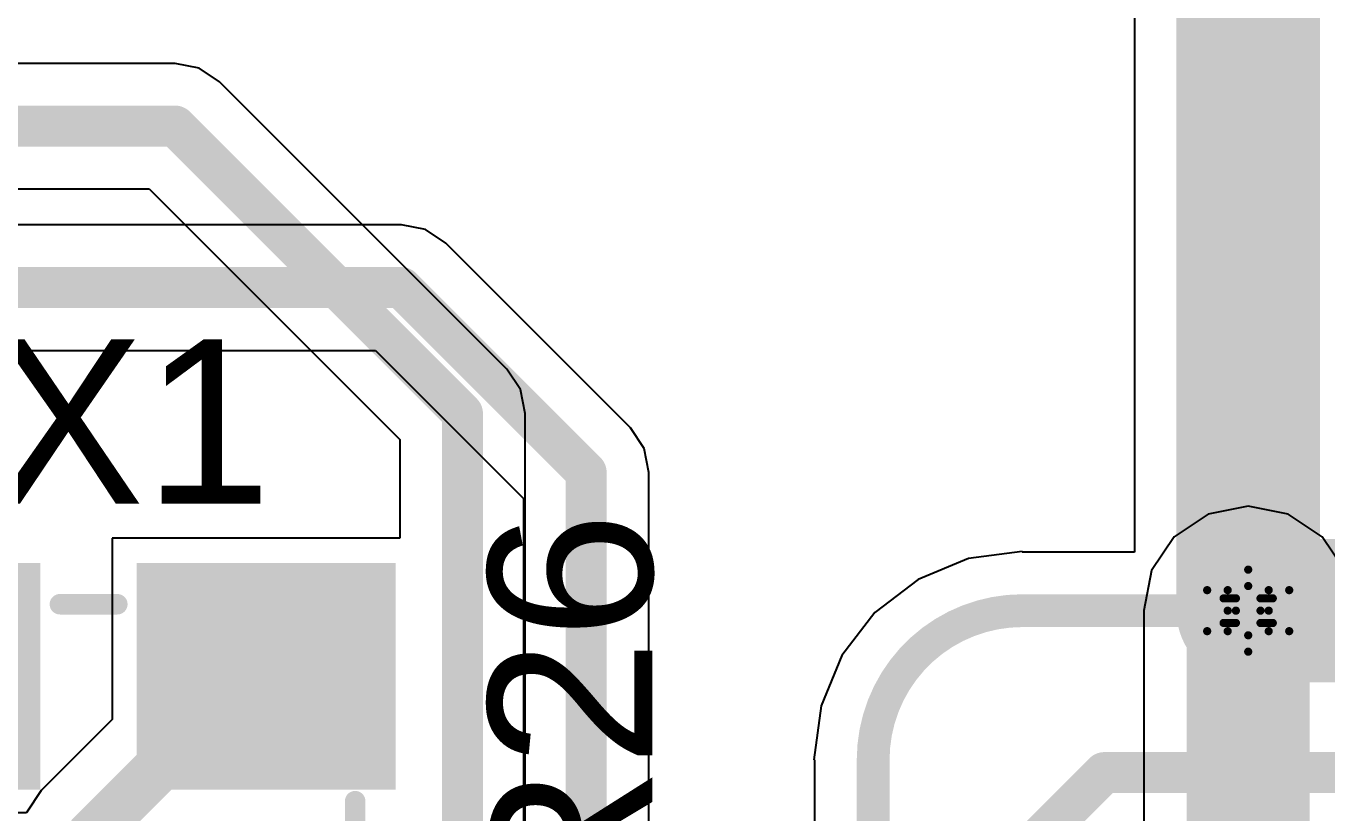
# Model space of a CAD drawing. Header units: inches. Extents: x -18 to 237, y -41 to 211.
# Drawn here: x 18.59 to 26.65, y 63.38 to 68.26 of the extents above; entities that cross this region are included whole.
import ezdxf

# ---------------------------------------------------------------- set-up
doc = ezdxf.new("R2010")
doc.units = ezdxf.units.IN
for name, color, linetype in [('Bottom Layer', 5, 'Continuous'), ('Bottom Solder', 6, 'Continuous'), ('Drill Drawing', 1, 'Continuous'), ('Top Layer', 1, 'Continuous'), ('Top Overlay', 2, 'Continuous'), ('Top Paste', 8, 'Continuous'), ('Top Solder', 216, 'Continuous'), ('Via Holes', 16, 'Continuous')]:
    doc.layers.add(name, color=color, linetype=linetype)
doc.styles.add('Arial', font='', dxfattribs={"height": 0.2})
doc.styles.get('Arial').set_extended_font_data('Arial')

# ---------------------------------------------------------------- blocks, each defined once
blk = doc.blocks.new('X322540MPB4SI__24')
at = {"layer": 'Top Layer'}
for points in [[(-1.8, 1.45), (-0.4, 1.45), (-0.4, 0.25), (-1.8, 0.25)], [(0.4, 1.45), (1.8, 1.45), (1.8, 0.25), (0.4, 0.25)], [(-1.8, -0.25), (-0.4, -0.25), (-0.4, -1.45), (-1.8, -1.45)], [(0.4, -0.25), (1.8, -0.25), (1.8, -1.45), (0.4, -1.45)]]:
    blk.add_hatch(color=1, dxfattribs=at).paths.add_polyline_path(points)
at = {"layer": 'Top Paste'}
for points in [[(-1.8, 1.45), (-0.4, 1.45), (-0.4, 0.25), (-1.8, 0.25)], [(0.4, 1.45), (1.8, 1.45), (1.8, 0.25), (0.4, 0.25)], [(-1.8, -0.25), (-0.4, -0.25), (-0.4, -1.45), (-1.8, -1.45)], [(0.4, -0.25), (1.8, -0.25), (1.8, -1.45), (0.4, -1.45)]]:
    blk.add_hatch(color=8, dxfattribs=at).paths.add_polyline_path(points)
at = {"layer": 'Top Solder'}
for points in [[(-1.9016, 1.5516), (-0.2984, 1.5516), (-0.2984, 0.1484), (-1.9016, 0.1484)], [(0.2984, 1.5516), (1.9016, 1.5516), (1.9016, 0.1484), (0.2984, 0.1484)], [(-1.9016, -0.1484), (-0.2984, -0.1484), (-0.2984, -1.5516), (-1.9016, -1.5516)], [(0.2984, -0.1484), (1.9016, -0.1484), (1.9016, -1.5516), (0.2984, -1.5516)]]:
    blk.add_hatch(color=216, dxfattribs=at).paths.add_polyline_path(points)
at = {"layer": 'Top Overlay'}
for points in [[(-0.1778, 1.2954, 0.127, 0.127, 0), (0.1778, 1.2954, 0.127, 0.127, 0)], [(-1.651, -0.0762, 0.127, 0.127, 0), (-1.651, 0.0762, 0.127, 0.127, 0)], [(1.651, -0.0762, 0.127, 0.127, 0), (1.651, 0.0762, 0.127, 0.127, 0)], [(-2.1336, -1.016, 0.2, 0.2, 0), (-2.1336, -0.7112, 0.2, 0.2, 0)], [(-2.1336, -0.7112, 0.2, 0.2, 0), (-1.9812, -0.8636, 0.2, 0.2, 0)], [(-2.1336, -1.016, 0.2, 0.2, 0), (-1.9812, -0.8636, 0.2, 0.2, 0)], [(-0.1778, -1.2954, 0.127, 0.127, 0), (0.1778, -1.2954, 0.127, 0.127, 0)]]:
    blk.add_lwpolyline(points, format="xyseb", dxfattribs=at)
for points in [[(-0.2095, 1.2954, 0.0635, 0.0635, 1), (-0.1461, 1.2954, 0.0635, 0.0635, 1)], [(0.1461, 1.2954, 0.0635, 0.0635, 1), (0.2095, 1.2954, 0.0635, 0.0635, 1)], [(-1.6827, 0.0762, 0.0635, 0.0635, 1), (-1.6193, 0.0762, 0.0635, 0.0635, 1)], [(1.6193, 0.0762, 0.0635, 0.0635, 1), (1.6827, 0.0762, 0.0635, 0.0635, 1)], [(-1.6827, -0.0762, 0.0635, 0.0635, 1), (-1.6193, -0.0762, 0.0635, 0.0635, 1)], [(1.6193, -0.0762, 0.0635, 0.0635, 1), (1.6827, -0.0762, 0.0635, 0.0635, 1)], [(-2.1836, -0.7112, 0.1, 0.1, 1), (-2.0836, -0.7112, 0.1, 0.1, 1)], [(-2.1836, -0.7112, 0.1, 0.1, 1), (-2.0836, -0.7112, 0.1, 0.1, 1)], [(-2.0312, -0.8636, 0.1, 0.1, 1), (-1.9312, -0.8636, 0.1, 0.1, 1)], [(-2.0312, -0.8636, 0.1, 0.1, 1), (-1.9312, -0.8636, 0.1, 0.1, 1)], [(-2.1836, -1.016, 0.1, 0.1, 1), (-2.0836, -1.016, 0.1, 0.1, 1)], [(-2.1836, -1.016, 0.1, 0.1, 1), (-2.0836, -1.016, 0.1, 0.1, 1)], [(-0.2095, -1.2954, 0.0635, 0.0635, 1), (-0.1461, -1.2954, 0.0635, 0.0635, 1)], [(0.1461, -1.2954, 0.0635, 0.0635, 1), (0.2095, -1.2954, 0.0635, 0.0635, 1)]]:
    blk.add_lwpolyline(points, format="xyseb", close=True, dxfattribs=at)

msp = doc.modelspace()

# ---------------------------------------------------------------- hatches: boundary and pattern name
at = {"layer": 'Bottom Layer'}
h = msp.add_hatch(color=5, dxfattribs=at)
edge = h.paths.add_edge_path()
edge.add_arc((26.162, 64.6357), 0.3, 0, 360)
at = {"layer": 'Bottom Solder'}
h = msp.add_hatch(color=6, dxfattribs=at)
edge = h.paths.add_edge_path()
edge.add_arc((26.162, 64.6357), 0.4016, 0, 360)
at = {"layer": 'Top Layer'}
h = msp.add_hatch(color=1, dxfattribs=at)
edge = h.paths.add_edge_path()
edge.add_arc((26.162, 64.6357), 0.3, 0, 360)
at = {"layer": 'Top Solder'}
h = msp.add_hatch(color=216, dxfattribs=at)
edge = h.paths.add_edge_path()
edge.add_arc((26.162, 64.6357), 0.4016, 0, 360)
at = {"layer": 'Via Holes'}
h = msp.add_hatch(color=7, dxfattribs=at)
edge = h.paths.add_edge_path()
edge.add_arc((26.162, 64.6357), 0.15, 0, 360)

# ---------------------------------------------------------------- linework, layer by layer
at = {"layer": 'Bottom Layer'}
for p, q in [((20.9181, 67.0242), (15.2401, 67.0242)), ((21.0668, 66.9946), (20.9181, 67.0242)), ((21.1928, 66.9104), (21.0668, 66.9946)), ((22.3365, 65.7667), (21.1928, 66.9104)), ((15.2401, 66.2472), (20.7572, 66.2472)), ((20.7572, 66.2472), (21.6733, 65.3311)), ((22.4207, 65.6407), (22.3365, 65.7667)), ((22.4503, 65.492), (22.4207, 65.6407)), ((22.4503, 62.925), (22.4503, 65.492)), ((21.6733, 65.3311), (21.6733, 62.925)), ((26.162, 65.2831), (25.9142, 65.2338)), ((26.4098, 65.2338), (26.162, 65.2831)), ((25.9142, 65.2338), (25.7042, 65.0935)), ((26.6198, 65.0935), (26.4098, 65.2338)), ((25.7042, 65.0935), (25.5638, 64.8835)), ((26.7602, 64.8835), (26.6198, 65.0935)), ((25.5638, 64.8835), (25.5146, 64.6357)), ((25.5146, 64.6357), (25.5146, 61.979))]:
    msp.add_line(p, q, dxfattribs=at)
for points in [[(14.8451, 66.6357, 0.254, 0.254, 0), (20.9181, 66.6357, 0.254, 0.254, 0)], [(20.9181, 66.6357, 0.254, 0.254, 0), (22.0618, 65.492, 0.254, 0.254, 0)], [(22.0618, 62.53, 0.254, 0.254, 0), (22.0618, 65.492, 0.254, 0.254, 0)], [(26.162, 61.979, 0.762, 0.762, 0), (26.162, 64.6357, 0.762, 0.762, 0)]]:
    msp.add_lwpolyline(points, format="xyseb", dxfattribs=at)
for points in [[(20.8546, 66.6357, 0.127, 0.127, 1), (20.9816, 66.6357, 0.127, 0.127, 1)], [(20.8546, 66.6357, 0.127, 0.127, 1), (20.9816, 66.6357, 0.127, 0.127, 1)], [(21.9983, 65.492, 0.127, 0.127, 1), (22.1253, 65.492, 0.127, 0.127, 1)], [(21.9983, 65.492, 0.127, 0.127, 1), (22.1253, 65.492, 0.127, 0.127, 1)], [(25.9715, 64.6357, 0.381, 0.381, 1), (26.3525, 64.6357, 0.381, 0.381, 1)]]:
    msp.add_lwpolyline(points, format="xyseb", close=True, dxfattribs=at)
at = {"layer": 'Drill Drawing'}
for points in [[(26.035, 64.7627, 0.0508, 0.0508, 0), (26.162, 64.8897, 0.0508, 0.0508, 0)], [(26.162, 64.8897, 0.0508, 0.0508, 0), (26.289, 64.7627, 0.0508, 0.0508, 0)], [(25.908, 64.7627, 0.0508, 0.0508, 0), (26.035, 64.6357, 0.0508, 0.0508, 0)], [(25.908, 64.7627, 0.0508, 0.0508, 0), (26.035, 64.7627, 0.0508, 0.0508, 0)], [(26.0858, 64.7119, 0.0508, 0.0508, 0), (26.162, 64.7881, 0.0508, 0.0508, 0)], [(26.162, 64.7881, 0.0508, 0.0508, 0), (26.2382, 64.7119, 0.0508, 0.0508, 0)], [(26.289, 64.7627, 0.0508, 0.0508, 0), (26.416, 64.7627, 0.0508, 0.0508, 0)], [(26.289, 64.6357, 0.0508, 0.0508, 0), (26.416, 64.7627, 0.0508, 0.0508, 0)], [(26.0096, 64.7119, 0.0508, 0.0508, 0), (26.0858, 64.6357, 0.0508, 0.0508, 0)], [(26.0096, 64.7119, 0.0508, 0.0508, 0), (26.0858, 64.7119, 0.0508, 0.0508, 0)], [(26.2382, 64.7119, 0.0508, 0.0508, 0), (26.3144, 64.7119, 0.0508, 0.0508, 0)], [(26.2382, 64.6357, 0.0508, 0.0508, 0), (26.3144, 64.7119, 0.0508, 0.0508, 0)], [(25.908, 64.5087, 0.0508, 0.0508, 0), (26.035, 64.6357, 0.0508, 0.0508, 0)], [(26.0096, 64.5595, 0.0508, 0.0508, 0), (26.0858, 64.6357, 0.0508, 0.0508, 0)], [(26.2382, 64.6357, 0.0508, 0.0508, 0), (26.3144, 64.5595, 0.0508, 0.0508, 0)], [(26.289, 64.6357, 0.0508, 0.0508, 0), (26.416, 64.5087, 0.0508, 0.0508, 0)], [(26.0096, 64.5595, 0.0508, 0.0508, 0), (26.0858, 64.5595, 0.0508, 0.0508, 0)], [(26.0858, 64.5595, 0.0508, 0.0508, 0), (26.162, 64.4833, 0.0508, 0.0508, 0)], [(26.162, 64.4833, 0.0508, 0.0508, 0), (26.2382, 64.5595, 0.0508, 0.0508, 0)], [(26.2382, 64.5595, 0.0508, 0.0508, 0), (26.3144, 64.5595, 0.0508, 0.0508, 0)], [(25.908, 64.5087, 0.0508, 0.0508, 0), (26.035, 64.5087, 0.0508, 0.0508, 0)], [(26.035, 64.5087, 0.0508, 0.0508, 0), (26.162, 64.3817, 0.0508, 0.0508, 0)], [(26.162, 64.3817, 0.0508, 0.0508, 0), (26.289, 64.5087, 0.0508, 0.0508, 0)], [(26.289, 64.5087, 0.0508, 0.0508, 0), (26.416, 64.5087, 0.0508, 0.0508, 0)]]:
    msp.add_lwpolyline(points, format="xyseb", dxfattribs=at)
for points in [[(26.1493, 64.8897, 0.0254, 0.0254, 1), (26.1747, 64.8897, 0.0254, 0.0254, 1)], [(26.1493, 64.8897, 0.0254, 0.0254, 1), (26.1747, 64.8897, 0.0254, 0.0254, 1)], [(25.8953, 64.7627, 0.0254, 0.0254, 1), (25.9207, 64.7627, 0.0254, 0.0254, 1)], [(25.8953, 64.7627, 0.0254, 0.0254, 1), (25.9207, 64.7627, 0.0254, 0.0254, 1)], [(26.0223, 64.7627, 0.0254, 0.0254, 1), (26.0477, 64.7627, 0.0254, 0.0254, 1)], [(26.0223, 64.7627, 0.0254, 0.0254, 1), (26.0477, 64.7627, 0.0254, 0.0254, 1)], [(26.1493, 64.7881, 0.0254, 0.0254, 1), (26.1747, 64.7881, 0.0254, 0.0254, 1)], [(26.1493, 64.7881, 0.0254, 0.0254, 1), (26.1747, 64.7881, 0.0254, 0.0254, 1)], [(26.2763, 64.7627, 0.0254, 0.0254, 1), (26.3017, 64.7627, 0.0254, 0.0254, 1)], [(26.2763, 64.7627, 0.0254, 0.0254, 1), (26.3017, 64.7627, 0.0254, 0.0254, 1)], [(26.4033, 64.7627, 0.0254, 0.0254, 1), (26.4287, 64.7627, 0.0254, 0.0254, 1)], [(26.4033, 64.7627, 0.0254, 0.0254, 1), (26.4287, 64.7627, 0.0254, 0.0254, 1)], [(25.9969, 64.7119, 0.0254, 0.0254, 1), (26.0223, 64.7119, 0.0254, 0.0254, 1)], [(25.9969, 64.7119, 0.0254, 0.0254, 1), (26.0223, 64.7119, 0.0254, 0.0254, 1)], [(26.0731, 64.7119, 0.0254, 0.0254, 1), (26.0985, 64.7119, 0.0254, 0.0254, 1)], [(26.0731, 64.7119, 0.0254, 0.0254, 1), (26.0985, 64.7119, 0.0254, 0.0254, 1)], [(26.2255, 64.7119, 0.0254, 0.0254, 1), (26.2509, 64.7119, 0.0254, 0.0254, 1)], [(26.2255, 64.7119, 0.0254, 0.0254, 1), (26.2509, 64.7119, 0.0254, 0.0254, 1)], [(26.3017, 64.7119, 0.0254, 0.0254, 1), (26.3271, 64.7119, 0.0254, 0.0254, 1)], [(26.3017, 64.7119, 0.0254, 0.0254, 1), (26.3271, 64.7119, 0.0254, 0.0254, 1)], [(26.0223, 64.6357, 0.0254, 0.0254, 1), (26.0477, 64.6357, 0.0254, 0.0254, 1)], [(26.0223, 64.6357, 0.0254, 0.0254, 1), (26.0477, 64.6357, 0.0254, 0.0254, 1)], [(26.0731, 64.6357, 0.0254, 0.0254, 1), (26.0985, 64.6357, 0.0254, 0.0254, 1)], [(26.0731, 64.6357, 0.0254, 0.0254, 1), (26.0985, 64.6357, 0.0254, 0.0254, 1)], [(26.2255, 64.6357, 0.0254, 0.0254, 1), (26.2509, 64.6357, 0.0254, 0.0254, 1)], [(26.2255, 64.6357, 0.0254, 0.0254, 1), (26.2509, 64.6357, 0.0254, 0.0254, 1)], [(26.2763, 64.6357, 0.0254, 0.0254, 1), (26.3017, 64.6357, 0.0254, 0.0254, 1)], [(26.2763, 64.6357, 0.0254, 0.0254, 1), (26.3017, 64.6357, 0.0254, 0.0254, 1)], [(25.9969, 64.5595, 0.0254, 0.0254, 1), (26.0223, 64.5595, 0.0254, 0.0254, 1)], [(25.9969, 64.5595, 0.0254, 0.0254, 1), (26.0223, 64.5595, 0.0254, 0.0254, 1)], [(26.0731, 64.5595, 0.0254, 0.0254, 1), (26.0985, 64.5595, 0.0254, 0.0254, 1)], [(26.0731, 64.5595, 0.0254, 0.0254, 1), (26.0985, 64.5595, 0.0254, 0.0254, 1)], [(26.2255, 64.5595, 0.0254, 0.0254, 1), (26.2509, 64.5595, 0.0254, 0.0254, 1)], [(26.2255, 64.5595, 0.0254, 0.0254, 1), (26.2509, 64.5595, 0.0254, 0.0254, 1)], [(26.3017, 64.5595, 0.0254, 0.0254, 1), (26.3271, 64.5595, 0.0254, 0.0254, 1)], [(26.3017, 64.5595, 0.0254, 0.0254, 1), (26.3271, 64.5595, 0.0254, 0.0254, 1)], [(25.8953, 64.5087, 0.0254, 0.0254, 1), (25.9207, 64.5087, 0.0254, 0.0254, 1)], [(25.8953, 64.5087, 0.0254, 0.0254, 1), (25.9207, 64.5087, 0.0254, 0.0254, 1)], [(26.0223, 64.5087, 0.0254, 0.0254, 1), (26.0477, 64.5087, 0.0254, 0.0254, 1)], [(26.0223, 64.5087, 0.0254, 0.0254, 1), (26.0477, 64.5087, 0.0254, 0.0254, 1)], [(26.1493, 64.4833, 0.0254, 0.0254, 1), (26.1747, 64.4833, 0.0254, 0.0254, 1)], [(26.1493, 64.4833, 0.0254, 0.0254, 1), (26.1747, 64.4833, 0.0254, 0.0254, 1)], [(26.2763, 64.5087, 0.0254, 0.0254, 1), (26.3017, 64.5087, 0.0254, 0.0254, 1)], [(26.2763, 64.5087, 0.0254, 0.0254, 1), (26.3017, 64.5087, 0.0254, 0.0254, 1)], [(26.4033, 64.5087, 0.0254, 0.0254, 1), (26.4287, 64.5087, 0.0254, 0.0254, 1)], [(26.4033, 64.5087, 0.0254, 0.0254, 1), (26.4287, 64.5087, 0.0254, 0.0254, 1)], [(26.1493, 64.3817, 0.0254, 0.0254, 1), (26.1747, 64.3817, 0.0254, 0.0254, 1)], [(26.1493, 64.3817, 0.0254, 0.0254, 1), (26.1747, 64.3817, 0.0254, 0.0254, 1)]]:
    msp.add_lwpolyline(points, format="xyseb", close=True, dxfattribs=at)
at = {"layer": 'Top Layer'}
for p, q in [((25.4575, 68.9435), (25.4575, 64.9983)), ((19.5168, 68.0242), (11.8965, 68.0242)), ((19.6654, 67.9946), (19.5168, 68.0242)), ((19.7915, 67.9104), (19.6654, 67.9946)), ((21.5704, 66.1314), (19.7915, 67.9104)), ((15.1483, 67.2472), (19.3559, 67.2472)), ((19.3559, 67.2472), (20.9072, 65.6959)), ((21.6546, 66.0054), (21.5704, 66.1314)), ((21.6842, 65.8568), (21.6546, 66.0054)), ((21.6842, 63.1018), (21.6842, 65.8568)), ((20.9072, 65.6959), (20.9072, 65.084)), ((20.9072, 65.084), (19.1264, 65.084)), ((19.1264, 65.084), (19.1264, 63.962)), ((24.4288, 64.9584), (24.1177, 64.8295)), ((24.7627, 65.0023), (24.4288, 64.9584)), ((24.7627, 64.9983), (24.7627, 65.0023)), ((25.4575, 64.9983), (24.7627, 64.9983)), ((24.1177, 64.8295), (23.8505, 64.6245)), ((23.8505, 64.6245), (23.6455, 64.3573)), ((23.6455, 64.3573), (23.5166, 64.0462)), ((23.5166, 64.0462), (23.4727, 63.7123)), ((19.1264, 63.962), (18.6874, 63.523)), ((23.4727, 63.7123), (23.4768, 63.7123)), ((23.4768, 63.7123), (23.4768, 63.0658)), ((18.6874, 63.523), (18.5976, 63.3886)), ((18.5967, 63.384), (16.9264, 63.384)), ((18.5976, 63.3886), (18.5967, 63.384))]:
    msp.add_line(p, q, dxfattribs=at)
for points in [[(26.162, 64.6357, 0.889, 0.889, 0), (26.162, 69.2354, 0.889, 0.889, 0)], [(10.5356, 67.6357, 0.254, 0.254, 0), (19.5168, 67.6357, 0.254, 0.254, 0)], [(19.5168, 67.6357, 0.254, 0.254, 0), (21.2957, 65.8568, 0.254, 0.254, 0)], [(21.2957, 61.6441, 0.254, 0.254, 0), (21.2957, 65.8568, 0.254, 0.254, 0)], [(26.162, 64.6357, 0.889, 0.889, 0), (38.6739, 64.6357, 0.889, 0.889, 0)], [(23.8393, 63.7123, 0.2032, 0.2032, -0.414214), (24.7627, 64.6357, 0.2032, 0.2032, 0)], [(24.7627, 64.6357, 0.2032, 0.2032, 0), (26.162, 64.6357, 0.2032, 0.2032, 0)], [(18.9804, 63.23, 0.3048, 0.3048, 0), (19.9804, 64.23, 0.3048, 0.3048, 0)], [(19.9804, 64.23, 0.3048, 0.3048, 0), (20.0804, 64.23, 0.3048, 0.3048, 0)], [(23.8393, 61.2932, 0.2032, 0.2032, 0), (23.8393, 63.7123, 0.2032, 0.2032, 0)], [(24.2972, 62.6599, 0.254, 0.254, 0), (25.2703, 63.633, 0.254, 0.254, 0)], [(25.2703, 63.633, 0.254, 0.254, 0), (37.4069, 63.633, 0.254, 0.254, 0)]]:
    msp.add_lwpolyline(points, format="xyseb", dxfattribs=at)
for points in [[(19.4533, 67.6357, 0.127, 0.127, 1), (19.5803, 67.6357, 0.127, 0.127, 1)], [(19.4533, 67.6357, 0.127, 0.127, 1), (19.5803, 67.6357, 0.127, 0.127, 1)], [(21.2322, 65.8568, 0.127, 0.127, 1), (21.3592, 65.8568, 0.127, 0.127, 1)], [(21.2322, 65.8568, 0.127, 0.127, 1), (21.3592, 65.8568, 0.127, 0.127, 1)], [(25.9398, 64.6357, 0.4445, 0.4445, 1), (26.3843, 64.6357, 0.4445, 0.4445, 1)], [(25.9398, 64.6357, 0.4445, 0.4445, 1), (26.3843, 64.6357, 0.4445, 0.4445, 1)], [(24.7119, 64.6357, 0.1016, 0.1016, 1), (24.8135, 64.6357, 0.1016, 0.1016, 1)], [(24.7119, 64.6357, 0.1016, 0.1016, 1), (24.8135, 64.6357, 0.1016, 0.1016, 1)], [(26.1112, 64.6357, 0.1016, 0.1016, 1), (26.2128, 64.6357, 0.1016, 0.1016, 1)], [(19.9042, 64.23, 0.1524, 0.1524, 1), (20.0566, 64.23, 0.1524, 0.1524, 1)], [(19.9042, 64.23, 0.1524, 0.1524, 1), (20.0566, 64.23, 0.1524, 0.1524, 1)], [(20.0042, 64.23, 0.1524, 0.1524, 1), (20.1566, 64.23, 0.1524, 0.1524, 1)], [(23.7885, 63.7123, 0.1016, 0.1016, 1), (23.8901, 63.7123, 0.1016, 0.1016, 1)], [(23.7885, 63.7123, 0.1016, 0.1016, 1), (23.8901, 63.7123, 0.1016, 0.1016, 1)], [(25.2068, 63.633, 0.127, 0.127, 1), (25.3338, 63.633, 0.127, 0.127, 1)], [(25.2068, 63.633, 0.127, 0.127, 1), (25.3338, 63.633, 0.127, 0.127, 1)]]:
    msp.add_lwpolyline(points, format="xyseb", close=True, dxfattribs=at)

# ---------------------------------------------------------------- block references
msp.add_blockref('X322540MPB4SI__24', (18.9804, 63.38))

# ---------------------------------------------------------------- texts
at = {"layer": 'Top Overlay', "style": 'Arial'}
msp.add_text('X1', height=1.016, dxfattribs=at).set_placement((18.3776, 65.2986))
msp.add_text('R26', height=1.016, rotation=90, dxfattribs=at).set_placement((22.4712, 62.6446))

doc.saveas('drawing.dxf')
